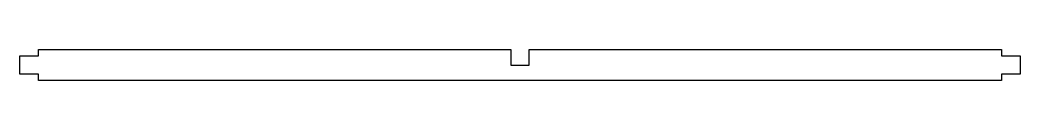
# Model space of a CAD drawing. Header units: millimetres. Extents: x 0 to 322, y 0 to 10.
import ezdxf

# ---------------------------------------------------------------- set-up
doc = ezdxf.new("R2010")
doc.units = ezdxf.units.MM
doc.layers.add('CUT', color=7, linetype='CONTINUOUS')

msp = doc.modelspace()

# ---------------------------------------------------------------- linework, layer by layer
at = {"layer": 'CUT'}
msp.add_lwpolyline([(0, 8), (6, 8), (6, 10), (158, 10), (158, 5), (164, 5), (164, 10), (316, 10), (316, 8), (322, 8), (322, 2), (316, 2), (316, 0), (6, 0), (6, 2), (0, 2), (0, 8)], close=True, dxfattribs=at)

doc.saveas('drawing.dxf')
